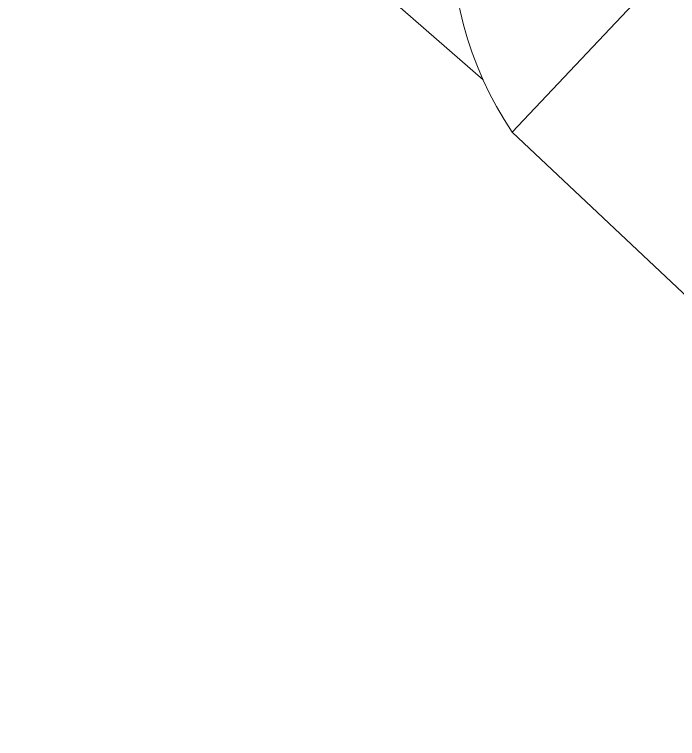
# Model space of a CAD drawing. Header units: millimetres. Extents: x 2822564 to 2991989, y -324396 to -253399.
# Drawn here: x 2905362.1 to 2905465.2, y -301409.2 to -301296.7 of the extents above; entities that cross this region are included whole.
import ezdxf

# ---------------------------------------------------------------- set-up
doc = ezdxf.new("R2010")
doc.units = ezdxf.units.MM
doc.linetypes.add('12017_XPLAN_GROUND$0$HIDDEN', pattern=[0.375, 0.25, -0.125])
for name, color, linetype, lineweight in [("'new furniture'", 252, 'Continuous', 9), ('ARCHMED-Fur-S', 8, 'Continuous', 9), ('coton tak bazo', 191, 'Continuous', 5), ('KATCHIN', 253, '12017_XPLAN_GROUND$0$HIDDEN', 5)]:
    doc.layers.add(name, color=color, linetype=linetype, lineweight=lineweight)

# ---------------------------------------------------------------- blocks, each defined once
blk = doc.blocks.new('fff')
at = {"layer": 'coton tak bazo', "ltscale": 0.3033333361419687}
blk.add_line((-1.690648710566719, 0.2989462089113526), (-1.309095306437033, -0.06044314894116992), dxfattribs=at)
at = {"layer": 'coton tak bazo', "ltscale": 0.09216655512542463}
blk.add_line((-1.309089554634726, -0.06043721268237129), (-1.425022989345965, 0.04876168424569827), dxfattribs=at)
at = {"layer": 'coton tak bazo', "ltscale": 0.2595832975819704}
blk.add_line((-1.616649855075138, -0.3869645384619389), (-1.309095306901781, -0.06044314896678316), dxfattribs=at)
blk.add_line((-1.616649855075138, -0.3869645384619389), (-1.309095306901781, -0.06044314896678316), dxfattribs=at)
at = {"layer": 'coton tak bazo', "ltscale": 0.03979198039088448}
blk.add_line((-1.252114071344751, -0.1152750250023948), (-1.303819584464841, -0.06994785812869322), dxfattribs=at)
at = {"layer": 'coton tak bazo'}
blk.add_arc((-1.363032874879836, -0.09659865044284843), 0.06493450960338058, 319.2033405143172, 33.83461910995426, dxfattribs=at)
blk = doc.blocks.new('N_1210DE-00037-200612191001')
at = {"layer": 'ARCHMED-Fur-S'}
blk.add_arc((0.9577944787855583, 29.38513311683016), 32.07034178070527, 188.4120417581016, 220.5029997581015, dxfattribs=at)
blk = doc.blocks.new('Surgery Zone')
at = {"layer": 'KATCHIN', "color": 85, "ltscale": 1.1, "true_color": 0x58ba48}
blk.add_circle((1610637.799317755, -562746.6739985349, 1.200298341608669e-08), 2200, dxfattribs=at)
at = {"layer": "'new furniture'", "extrusion": (1.578709626607725e-14, -3.632661858457154e-19, -1), "xscale": 10.99999999998999, "yscale": 10.99999999998999, "zscale": -10.99999999984072, "rotation": 354.6292389127441}
blk.add_blockref('N_1210DE-00037-200612191001', (-1610777.087007448, -564262.1468937632, 1.345764430931394e-08), dxfattribs=at)
at = {"layer": 'coton tak bazo', "xscale": 860.0000000000005, "yscale": 860.0000000000005, "zscale": 860.0000000000005, "rotation": 180}
blk.add_blockref('fff', (1610029.188587715, -564186.8777287796, -0.0004825459414850194), dxfattribs=at)

msp = doc.modelspace()

# ---------------------------------------------------------------- block references
msp.add_blockref('Surgery Zone', (1294284.473734153, 262819.927342984, -5.972013967002999e-06))

doc.saveas('drawing.dxf')
